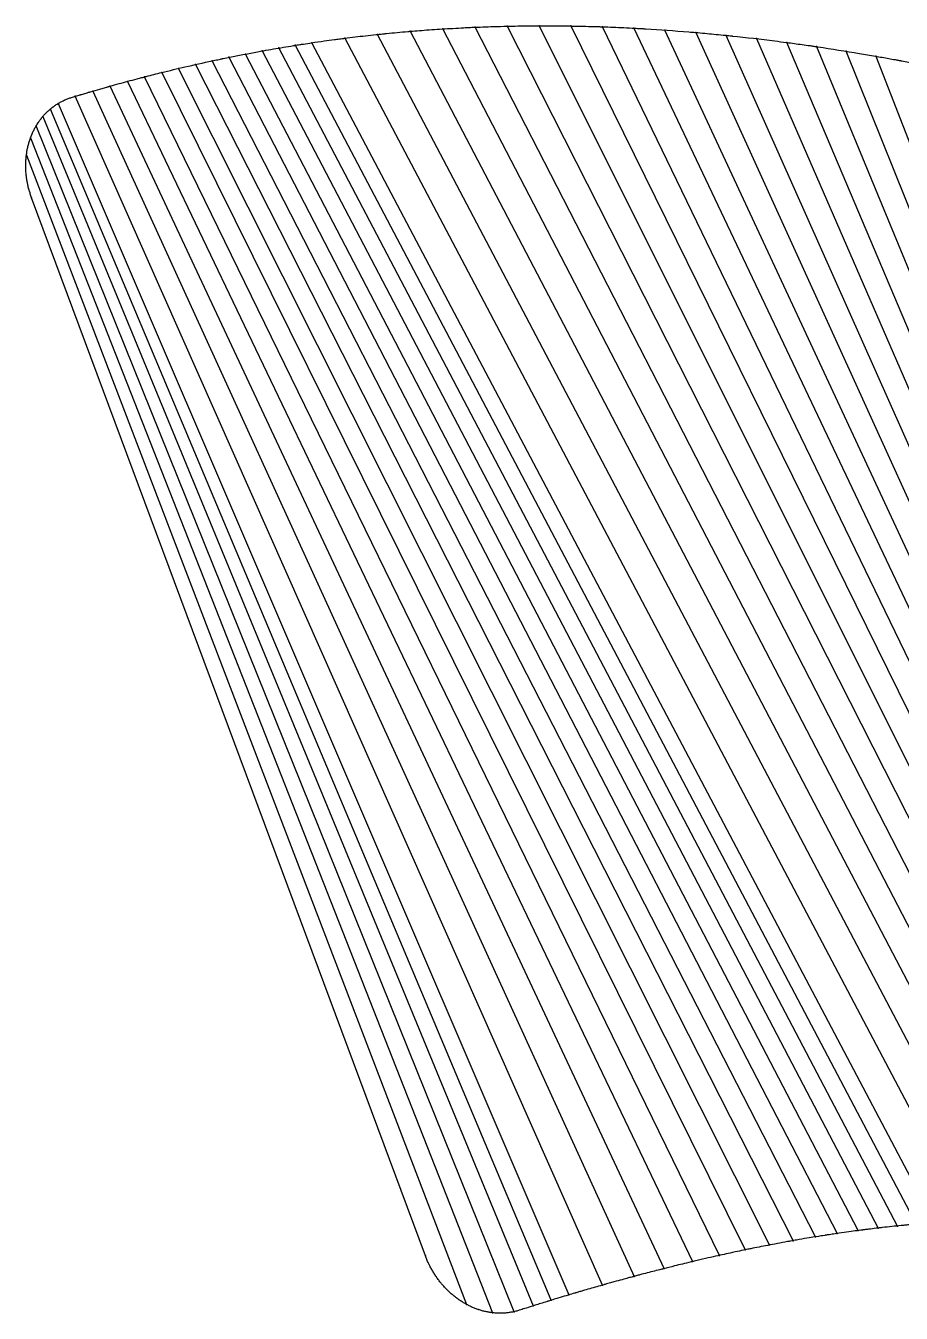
# Model space of a CAD drawing. Header units: millimetres. Extents: x -803 to 607, y -573 to 682.
# Drawn here: x -803 to 50, y -573 to 682 of the extents above; entities that cross this region are included whole.
import ezdxf

# ---------------------------------------------------------------- set-up
doc = ezdxf.new("R2010")
doc.units = ezdxf.units.MM
doc.layers.add('подкладочное стекло', color=7, linetype='Continuous', true_color=0xf3f2f5)

msp = doc.modelspace()

# ---------------------------------------------------------------- linework, layer by layer
at = {"layer": 'подкладочное стекло', "extrusion": (0, 1, 0)}
for p, q in [((205.9, -482.3, -2.2), (-396.5, 678.9, 35.8)), ((232.7, -483.8, -6.3), (-365, 680.5, 30.7)), ((-333.7, 681.6, 26.8), (258.1, -485.8, -9.5)), ((282.3, -488.3, -11.6), (-302.5, 682, 23.9)), ((-271.6, 681.8, 22.1), (305.4, -491.3, -13)), ((327.3, -494.7, -13.7), (-240.9, 681, 21.2)), ((-210.4, 679.7, 21.4), (348.3, -498.4, -13.7)), ((368.4, -502.3, -13.1), (-180.1, 677.8, 22.4)), ((82.4, -484.5, 28.2), (-524.1, 665.4, 67.9)), ((-492, 669.8, 58.1), (116.1, -482.6, 18.2)), ((147.7, -481.6, 9.9), (-460, 673.5, 49.4)), ((-428.2, 676.6, 42), (177.6, -481.6, 3.2)), ((-150.1, 675.5, 24.3), (387.6, -506.6, -12.1)), ((406.1, -510.9, -10.6), (-120.3, 672.6, 27)), ((-90.7, 669.4, 30.5), (423.8, -515.5, -8.7)), ((440.7, -520.2, -6.5), (-61.4, 665.7, 34.7)), ((8.1, -492.2, 54.5), (-588.6, 654.4, 91.3)), ((-572.4, 657.4, 85), (27.7, -489.7, 47.1)), ((46.5, -487.7, 40.2), (-556.3, 660.3, 79)), ((-540.2, 662.9, 73.3), (64.8, -485.9, 34)), ((-32.3, 661.6, 39.7), (457.1, -525, -4.1)), ((472.8, -529.9, -1.3), (-3.4, 657.2, 45.3)), ((-78.1, -506.2, 91.6), (-653.9, 640.4, 120)), ((-637.5, 644.2, 112.3), (-55.2, -502, 81.2)), ((-33.3, -498.2, 71.5), (-621.2, 647.8, 105)), ((-604.9, 651.2, 98), (-12.2, -495, 62.7)), ((25.3, 652.3, 51.5), (488, -534.9, 1.6)), ((-703.7, 627.8, 145.1), (-153.3, -522.4, 129.1)), ((-127, -516.4, 115.5), (-687, 632.2, 136.4)), ((-670.4, 636.4, 128), (-102, -511, 103.1)), ((-737.5, 618.3, 163.7), (-210, -536.8, 160)), ((-180.9, -529.2, 143.8), (-720.6, 623.2, 154.2)), ((-771.3, 606.2, 184.1), (-273.6, -554.8, 197.2)), ((-240.9, -545.3, 177.7), (-754.7, 613.2, 173.7)), ((-786.1, 593.6, 195.1), (-308.6, -565.5, 218.6)), ((-290.8, -560, 207.6), (-778.9, 600.7, 189.5)), ((-327, -571.2, 230.1), (-792.6, 584.6, 200.9)), ((-798.2, 572.7, 207), (-348.1, -572.3, 242.1)), ((-802.2, 555.7, 213.5), (-373.4, -564.1, 254.3))]:
    msp.add_line(p, q, dxfattribs=at)
at = {"layer": 'подкладочное стекло', "color": 7, "true_color": 0xf3f2f5, "extrusion": (0, 1, 0)}
msp.add_line((-413.4, -516.8, 265), (-797.1, 514.2, 221.1), dxfattribs=at)
at = {"layer": 'подкладочное стекло', "color": 7, "true_color": 0xf3f2f5}
for points, knots in [([(-757.3, 612.4, 175.2), (-756, 612.8, 174.5), (-754.7, 613.2, 173.7), (-752.4, 613.9, 172.4), (-751.7, 614.1, 171.9), (-750.5, 614.5, 171.2), (-750.1, 614.6, 171), (-749.5, 614.8, 170.6), (-749.3, 614.8, 170.5), (-749, 614.9, 170.4), (-748.9, 615, 170.3), (-748.7, 615, 170.2), (-748.7, 615, 170.2), (-748.6, 615.1, 170.1), (-748.6, 615.1, 170.1), (-748.5, 615.1, 170.1), (-748.5, 615.1, 170.1), (-747, 615.5, 169.2), (-745.5, 616, 168.3), (-743.3, 616.6, 167), (-742.5, 616.9, 166.6), (-741.4, 617.2, 166), (-741.1, 617.3, 165.8), (-740.5, 617.4, 165.5), (-740.3, 617.5, 165.4), (-740.1, 617.6, 165.2), (-740, 617.6, 165.1), (-739.8, 617.7, 165), (-739.7, 617.7, 165), (-736.6, 618.6, 163.2), (-733.6, 619.4, 161.5), (-729.2, 620.7, 159), (-727.7, 621.1, 158.2), (-725.5, 621.8, 157), (-724.7, 622, 156.5), (-723.6, 622.3, 155.9), (-723.2, 622.4, 155.7), (-722.7, 622.6, 155.4), (-722.5, 622.6, 155.3), (-722.2, 622.7, 155.1), (-722.1, 622.7, 155.1), (-722, 622.8, 155), (-721.9, 622.8, 155), (-721.8, 622.8, 154.9), (-721.8, 622.8, 154.9), (-721.3, 622.9, 154.7), (-720.9, 623.1, 154.5), (-714.8, 624.8, 151.1), (-709.1, 626.3, 148), (-700.5, 628.7, 143.4), (-697.4, 629.5, 141.8), (-692.9, 630.7, 139.4), (-691.4, 631, 138.6), (-689.2, 631.6, 137.5), (-688.4, 631.8, 137.1), (-687.3, 632.1, 136.5), (-686.9, 632.2, 136.3), (-686.3, 632.4, 136), (-686.2, 632.4, 135.9), (-685.9, 632.5, 135.8), (-685.8, 632.5, 135.7), (-685.6, 632.6, 135.6), (-685.5, 632.6, 135.6), (-680.4, 633.9, 133), (-675.4, 635.2, 130.5), (-662.8, 638.3, 124.2), (-655.3, 640.1, 120.6), (-638.8, 643.9, 112.9), (-630, 645.9, 108.9), (-619.4, 648.2, 104.2), (-617.6, 648.5, 103.4), (-614.9, 649.1, 102.3), (-614, 649.3, 101.9), (-612.6, 649.6, 101.3), (-612.2, 649.7, 101.1), (-611.5, 649.8, 100.8), (-611.3, 649.9, 100.7), (-611, 649.9, 100.6), (-610.8, 649.9, 100.5), (-610.7, 650, 100.5), (-610.6, 650, 100.4), (-610.5, 650, 100.4), (-610.4, 650, 100.4), (-597.7, 652.7, 94.9), (-585.1, 655.1, 89.8), (-572, 657.5, 84.9), (-571.7, 657.6, 84.7), (-564.8, 658.8, 82.1), (-558.2, 659.9, 79.7), (-548.5, 661.6, 76.2), (-545.3, 662.1, 75.1), (-540.4, 662.9, 73.4), (-538.8, 663.2, 72.8), (-536.3, 663.5, 72), (-535.5, 663.7, 71.7), (-534.3, 663.9, 71.3), (-533.9, 663.9, 71.2), (-533.3, 664, 71), (-533.1, 664, 70.9), (-532.7, 664.1, 70.7), (-532.5, 664.1, 70.7), (-529.5, 664.6, 69.7), (-526.8, 665, 68.8), (-520.1, 666, 66.6), (-516.1, 666.6, 65.4), (-508.8, 667.6, 63.1), (-505.5, 668.1, 62.1), (-500.5, 668.7, 60.5), (-498.8, 668.9, 60), (-496.3, 669.3, 59.3), (-495.5, 669.4, 59.1), (-494.2, 669.5, 58.7), (-493.8, 669.6, 58.6), (-493.2, 669.7, 58.4), (-492.9, 669.7, 58.3), (-492.5, 669.8, 58.2), (-492.3, 669.8, 58.2), (-485.3, 670.7, 56.1), (-478.6, 671.5, 54.3), (-468.4, 672.6, 51.6), (-464.9, 673, 50.7), (-459.8, 673.6, 49.4), (-458.1, 673.7, 49), (-455.6, 674, 48.3), (-454.7, 674.1, 48.1), (-453.4, 674.2, 47.8), (-453, 674.3, 47.7), (-452.4, 674.3, 47.6), (-452.2, 674.3, 47.5), (-451.7, 674.4, 47.4), (-451.5, 674.4, 47.3), (-444.4, 675.1, 45.6), (-437.5, 675.8, 44.1), (-429.8, 676.4, 42.4), (-429, 676.5, 42.2), (-425.2, 676.8, 41.4), (-422.1, 677.1, 40.7), (-416, 677.5, 39.5), (-413, 677.8, 38.9), (-403, 678.5, 37), (-396.1, 678.9, 35.7), (-385.7, 679.5, 33.9), (-382.2, 679.7, 33.4), (-376.9, 680, 32.5), (-375.2, 680.1, 32.2), (-372.5, 680.2, 31.8), (-371.6, 680.3, 31.7), (-369.9, 680.3, 31.4), (-369, 680.4, 31.3), (-361.1, 680.7, 30.2), (-354.1, 681, 29.2), (-342.6, 681.3, 27.8), (-338.1, 681.5, 27.3), (-332.4, 681.6, 26.6), (-331.1, 681.6, 26.5), (-329.2, 681.7, 26.3), (-328.5, 681.7, 26.2), (-327.6, 681.7, 26.1), (-327.2, 681.7, 26.1), (-326.6, 681.7, 26), (-326.3, 681.7, 26), (-319, 681.8, 25.3), (-312, 681.9, 24.6), (-301.4, 682, 23.8), (-297.8, 682, 23.6), (-292.5, 682, 23.2), (-290.7, 682, 23.1), (-288, 681.9, 22.9), (-287.2, 681.9, 22.9), (-285.8, 681.9, 22.8), (-285.4, 681.9, 22.8), (-284.7, 681.9, 22.7), (-284.5, 681.9, 22.7), (-284.1, 681.9, 22.7), (-284, 681.9, 22.7), (-283.8, 681.9, 22.7), (-283.7, 681.9, 22.7), (-276.5, 681.8, 22.3), (-269.5, 681.7, 22), (-258.9, 681.5, 21.6), (-255.3, 681.4, 21.5), (-250, 681.3, 21.4), (-248.2, 681.2, 21.3), (-245.6, 681.1, 21.3), (-244.7, 681.1, 21.3), (-243.3, 681.1, 21.3), (-242.9, 681, 21.3), (-242.2, 681, 21.3), (-242, 681, 21.3), (-241.7, 681, 21.2), (-241.6, 681, 21.2), (-241.3, 681, 21.2), (-241.2, 681, 21.2), (-241, 681, 21.2), (-241, 681, 21.2), (-234, 680.7, 21.2), (-227, 680.5, 21.2), (-216.5, 680, 21.3), (-212.9, 679.8, 21.3), (-207.6, 679.5, 21.4), (-205.8, 679.4, 21.5), (-203.2, 679.3, 21.5), (-202.3, 679.2, 21.6), (-200.9, 679.1, 21.6), (-200.5, 679.1, 21.6), (-199.8, 679.1, 21.6), (-199.6, 679.1, 21.6), (-199.2, 679, 21.6), (-199.1, 679, 21.6), (-198.9, 679, 21.6), (-198.8, 679, 21.7), (-184.9, 678.2, 22.1), (-170.9, 677.2, 22.8), (-154.6, 675.8, 24), (-152.4, 675.7, 24.1), (-144.2, 674.9, 24.7), (-138.3, 674.4, 25.3), (-129.3, 673.5, 26.1), (-126.3, 673.2, 26.4), (-121.8, 672.8, 26.9), (-120.3, 672.6, 27), (-118, 672.4, 27.3), (-117.3, 672.3, 27.3), (-116.2, 672.2, 27.5), (-115.8, 672.2, 27.5), (-115.2, 672.1, 27.6), (-115, 672.1, 27.6), (-114.7, 672, 27.6), (-114.5, 672, 27.6), (-100.7, 670.6, 29.2), (-87, 669, 30.9), (-69.2, 666.7, 33.5), (-65.4, 666.2, 34.1), (-56.5, 665, 35.5), (-51.4, 664.3, 36.3), (-43.8, 663.3, 37.6), (-41.2, 662.9, 38.1), (-37.4, 662.4, 38.8), (-36.1, 662.2, 39), (-34.2, 661.9, 39.3), (-33.6, 661.8, 39.4), (-32.6, 661.7, 39.6), (-32.3, 661.6, 39.7), (-31.8, 661.5, 39.8), (-31.7, 661.5, 39.8), (-31.4, 661.5, 39.8), (-31.2, 661.4, 39.9), (-17.6, 659.4, 42.4), (-4.1, 657.3, 45), (14.7, 654.2, 49.1), (20, 653.3, 50.3), (29.5, 651.6, 52.4), (33.7, 650.9, 53.4), (40.1, 649.7, 54.9), (42.2, 649.3, 55.4), (45.4, 648.8, 56.2), (46.4, 648.6, 56.5), (48, 648.3, 56.8), (48.6, 648.2, 57), (49.4, 648, 57.2), (49.6, 648, 57.2), (50, 647.9, 57.3), (50.2, 647.9, 57.4), (50.4, 647.8, 57.4), (50.6, 647.8, 57.5), (63.7, 645.4, 60.7), (76.9, 642.8, 64.2), (96.9, 638.8, 69.7), (103.6, 637.4, 71.6), (113.7, 635.3, 74.5), (117.1, 634.5, 75.5), (122.2, 633.4, 77), (123.9, 633.1, 77.5), (126.5, 632.5, 78.3), (127.3, 632.3, 78.6), (128.6, 632, 78.9), (129, 632, 79.1), (129.7, 631.8, 79.3), (129.9, 631.8, 79.3), (130.2, 631.7, 79.4), (130.3, 631.7, 79.5), (130.5, 631.6, 79.5), (130.7, 631.6, 79.6), (143.8, 628.7, 83.6), (156.9, 625.8, 87.7), (176.5, 621.2, 94.2), (183, 619.6, 96.4), (192.8, 617.3, 99.7), (196.1, 616.5, 100.9), (201, 615.3, 102.6), (202.6, 614.9, 103.1), (205, 614.3, 104), (205.9, 614.1, 104.3), (207.1, 613.8, 104.7), (207.5, 613.7, 104.9), (208.1, 613.5, 105.1), (208.3, 613.5, 105.2), (208.7, 613.4, 105.3), (208.9, 613.3, 105.4), (221.6, 610.1, 109.9), (234.3, 606.9, 114.5), (256.9, 601, 123.1), (266.8, 598.4, 126.9), (278.3, 595.3, 131.4), (279.8, 594.9, 132), (282.1, 594.2, 132.9), (282.8, 594, 133.2), (284, 593.7, 133.7), (284.3, 593.6, 133.8), (284.9, 593.5, 134), (285.1, 593.4, 134.1), (285.4, 593.3, 134.2), (285.5, 593.3, 134.3), (285.6, 593.3, 134.3), (285.7, 593.2, 134.3), (285.8, 593.2, 134.4), (285.8, 593.2, 134.4), (298.5, 589.7, 139.5), (311, 586.2, 144.6), (329.8, 580.8, 152.5), (336.1, 579, 155.2), (345.5, 576.3, 159.2), (348.6, 575.4, 160.5), (353.3, 574, 162.6), (354.8, 573.5, 163.2), (357.2, 572.8, 164.3), (358, 572.6, 164.6), (359.1, 572.3, 165.1), (359.5, 572.1, 165.3), (360.1, 572, 165.5), (360.3, 571.9, 165.6), (360.7, 571.8, 165.8), (360.9, 571.7, 165.9), (373.3, 568.1, 171.3), (385.5, 564.4, 176.8), (404, 558.7, 185.2), (410.2, 556.8, 188.1), (419.4, 553.9, 192.4), (422.5, 552.9, 193.9), (427.2, 551.4, 196), (428.7, 550.9, 196.8), (431.1, 550.2, 197.9), (431.8, 549.9, 198.2), (433, 549.6, 198.8), (433.4, 549.5, 199), (434, 549.3, 199.3), (434.2, 549.2, 199.3), (434.6, 549.1, 199.5), (434.8, 549, 199.6), (436.8, 548.4, 200.6), (438.7, 547.8, 201.5), (444.7, 545.8, 204.4), (448.9, 544.5, 206.4), (456.2, 542.2, 209.9), (459.2, 541.2, 211.3), (463.8, 539.7, 213.6), (465.3, 539.2, 214.3), (467.6, 538.5, 215.4), (468.4, 538.2, 215.8), (469.5, 537.8, 216.3), (469.9, 537.7, 216.5), (470.5, 537.5, 216.8), (470.6, 537.5, 216.9), (470.9, 537.4, 217), (471, 537.3, 217.1), (471.2, 537.3, 217.2), (471.3, 537.2, 217.2), (472, 537, 217.6), (472.7, 536.8, 217.9), (473.8, 536.4, 218.5), (474.2, 536.3, 218.7), (474.9, 536.1, 219), (475.1, 536, 219.1), (475.4, 535.9, 219.2), (475.5, 535.9, 219.3), (475.7, 535.8, 219.4), (475.7, 535.8, 219.4), (475.8, 535.8, 219.4), (475.8, 535.8, 219.5), (475.9, 535.7, 219.5), (475.9, 535.7, 219.5), (475.9, 535.7, 219.5), (475.9, 535.7, 219.5), (476.3, 535.6, 219.7), (476.7, 535.5, 219.9), (477.3, 535.3, 220.2), (477.5, 535.2, 220.3), (477.7, 535.1, 220.4), (477.8, 535.1, 220.4), (478, 535.1, 220.5), (478, 535, 220.5), (478.1, 535, 220.6), (478.1, 535, 220.6), (478.1, 535, 220.6), (478.2, 535, 220.6), (478.2, 535, 220.6), (478.2, 535, 220.6), (478.2, 535, 220.6), (478.2, 535, 220.6), (478.2, 535, 220.6)], [1105.9392915, 1105.9392915, 1105.9392915, 1105.9392915, 1105.9431978, 1105.9431978, 1105.9451509, 1105.9451509, 1105.9461275, 1105.9461275, 1105.9466157, 1105.9466157, 1105.9468599, 1105.9468599, 1105.9469819, 1105.9469819, 1105.947043, 1105.947043, 1105.947104, 1105.947104, 1105.9510103, 1105.9510103, 1105.9529634, 1105.9529634, 1105.95394, 1105.95394, 1105.9544282, 1105.9544282, 1105.9546724, 1105.9546724, 1105.9549165, 1105.9549165, 1105.962729, 1105.962729, 1105.9666353, 1105.9666353, 1105.9685884, 1105.9685884, 1105.969565, 1105.969565, 1105.9700532, 1105.9700532, 1105.9702974, 1105.9702974, 1105.9704194, 1105.9704194, 1105.9705415, 1105.9705415, 1105.9715424, 1105.9715424, 1105.9861665, 1105.9861665, 1105.993979, 1105.993979, 1105.9978853, 1105.9978853, 1105.9998384, 1105.9998384, 1106.000815, 1106.000815, 1106.0013032, 1106.0013032, 1106.0015474, 1106.0015474, 1106.0017915, 1106.0017915, 1106.0141444, 1106.0141444, 1106.0330415, 1106.0330415, 1106.0552321, 1106.0552321, 1106.0597618, 1106.0597618, 1106.0620267, 1106.0620267, 1106.0631591, 1106.0631591, 1106.0637253, 1106.0637253, 1106.0640084, 1106.0640084, 1106.06415, 1106.06415, 1106.0642915, 1106.0642915, 1106.0946002, 1106.0946002, 1106.0955415, 1106.0955415, 1106.1111665, 1106.1111665, 1106.118979, 1106.118979, 1106.1228853, 1106.1228853, 1106.1248384, 1106.1248384, 1106.125815, 1106.125815, 1106.1263032, 1106.1263032, 1106.1267915, 1106.1267915, 1106.1331742, 1106.1331742, 1106.1424165, 1106.1424165, 1106.150229, 1106.150229, 1106.1541353, 1106.1541353, 1106.1560884, 1106.1560884, 1106.157065, 1106.157065, 1106.1575532, 1106.1575532, 1106.1580415, 1106.1580415, 1106.1736665, 1106.1736665, 1106.181479, 1106.181479, 1106.1853853, 1106.1853853, 1106.1873384, 1106.1873384, 1106.188315, 1106.188315, 1106.1888032, 1106.1888032, 1106.1892915, 1106.1892915, 1106.2049165, 1106.2049165, 1106.2067278, 1106.2067278, 1106.2136346, 1106.2136346, 1106.2205415, 1106.2205415, 1106.2361665, 1106.2361665, 1106.243979, 1106.243979, 1106.2478853, 1106.2478853, 1106.2498384, 1106.2498384, 1106.2517915, 1106.2517915, 1106.2674165, 1106.2674165, 1106.2773029, 1106.2773029, 1106.2801722, 1106.2801722, 1106.2816069, 1106.2816069, 1106.2823242, 1106.2823242, 1106.2830415, 1106.2830415, 1106.2986665, 1106.2986665, 1106.306479, 1106.306479, 1106.3103853, 1106.3103853, 1106.3123384, 1106.3123384, 1106.313315, 1106.313315, 1106.3138032, 1106.3138032, 1106.3140474, 1106.3140474, 1106.3142915, 1106.3142915, 1106.3299165, 1106.3299165, 1106.337729, 1106.337729, 1106.3416353, 1106.3416353, 1106.3435884, 1106.3435884, 1106.344565, 1106.344565, 1106.3450532, 1106.3450532, 1106.3452974, 1106.3452974, 1106.3455415, 1106.3455415, 1106.3457235, 1106.3457235, 1106.3611665, 1106.3611665, 1106.368979, 1106.368979, 1106.3728853, 1106.3728853, 1106.3748384, 1106.3748384, 1106.375815, 1106.375815, 1106.3763032, 1106.3763032, 1106.3765474, 1106.3765474, 1106.3767915, 1106.3767915, 1106.4080415, 1106.4080415, 1106.4129809, 1106.4129809, 1106.4261362, 1106.4261362, 1106.4327139, 1106.4327139, 1106.4360027, 1106.4360027, 1106.4376471, 1106.4376471, 1106.4384693, 1106.4384693, 1106.4388804, 1106.4388804, 1106.4392915, 1106.4392915, 1106.4705415, 1106.4705415, 1106.4791865, 1106.4791865, 1106.490489, 1106.490489, 1106.4961403, 1106.4961403, 1106.4989659, 1106.4989659, 1106.5003787, 1106.5003787, 1106.5010851, 1106.5010851, 1106.5014383, 1106.5014383, 1106.5017915, 1106.5017915, 1106.5330415, 1106.5330415, 1106.5450106, 1106.5450106, 1106.554651, 1106.554651, 1106.5594713, 1106.5594713, 1106.5618814, 1106.5618814, 1106.5630865, 1106.5630865, 1106.563689, 1106.563689, 1106.5639902, 1106.5639902, 1106.5642915, 1106.5642915, 1106.5955415, 1106.5955415, 1106.6110583, 1106.6110583, 1106.6189249, 1106.6189249, 1106.6228582, 1106.6228582, 1106.6248249, 1106.6248249, 1106.6258082, 1106.6258082, 1106.6262999, 1106.6262999, 1106.6265457, 1106.6265457, 1106.6267915, 1106.6267915, 1106.6580415, 1106.6580415, 1106.6736665, 1106.6736665, 1106.681479, 1106.681479, 1106.6853853, 1106.6853853, 1106.6873384, 1106.6873384, 1106.688315, 1106.688315, 1106.6888032, 1106.6888032, 1106.6892915, 1106.6892915, 1106.7205415, 1106.7205415, 1106.7445068, 1106.7445068, 1106.7481492, 1106.7481492, 1106.7499703, 1106.7499703, 1106.7508809, 1106.7508809, 1106.7513362, 1106.7513362, 1106.7515639, 1106.7515639, 1106.7516777, 1106.7516777, 1106.7517915, 1106.7517915, 1106.7830415, 1106.7830415, 1106.7986665, 1106.7986665, 1106.806479, 1106.806479, 1106.8103853, 1106.8103853, 1106.8123384, 1106.8123384, 1106.813315, 1106.813315, 1106.8138032, 1106.8138032, 1106.8142915, 1106.8142915, 1106.8455415, 1106.8455415, 1106.8611665, 1106.8611665, 1106.868979, 1106.868979, 1106.8728853, 1106.8728853, 1106.8748384, 1106.8748384, 1106.875815, 1106.875815, 1106.8763032, 1106.8763032, 1106.8767915, 1106.8767915, 1106.8815756, 1106.8815756, 1106.8924165, 1106.8924165, 1106.900229, 1106.900229, 1106.9041353, 1106.9041353, 1106.9060884, 1106.9060884, 1106.907065, 1106.907065, 1106.9075532, 1106.9075532, 1106.9077974, 1106.9077974, 1106.9080415, 1106.9080415, 1106.9099946, 1106.9099946, 1106.9109712, 1106.9109712, 1106.9114595, 1106.9114595, 1106.9117036, 1106.9117036, 1106.9118257, 1106.9118257, 1106.9118867, 1106.9118867, 1106.9119172, 1106.9119172, 1106.9119478, 1106.9119478, 1106.9129243, 1106.9129243, 1106.9134126, 1106.9134126, 1106.9136567, 1106.9136567, 1106.9137788, 1106.9137788, 1106.9138399, 1106.9138399, 1106.9138704, 1106.9138704, 1106.9138856, 1106.9138856, 1106.9139009, 1106.9139009, 1106.9139009, 1106.9139009]), ([(-797.1, 514.2, 221.1), (-797.6, 515.5, 221.1), (-798, 516.7, 221), (-798.6, 518.7, 220.9), (-798.8, 519.3, 220.8), (-799.1, 520.3, 220.7), (-799.2, 520.6, 220.7), (-799.4, 521.2, 220.7), (-799.5, 521.5, 220.6), (-799.9, 523.2, 220.5), (-800.3, 524.4, 220.3), (-800.7, 526.4, 220.1), (-800.8, 527, 220), (-801, 528, 219.9), (-801.1, 528.3, 219.8), (-801.2, 528.8, 219.8), (-801.2, 529, 219.7), (-801.3, 529.3, 219.7), (-801.3, 529.5, 219.7), (-801.6, 531, 219.4), (-801.8, 532.3, 219.2), (-802.2, 534.9, 218.8), (-802.3, 536.2, 218.5), (-802.6, 538.8, 218), (-802.7, 540.1, 217.7), (-802.8, 542.1, 217.3), (-802.8, 542.7, 217.1), (-802.8, 543.7, 216.9), (-802.8, 544, 216.8), (-802.8, 544.7, 216.6), (-802.8, 545, 216.6), (-802.9, 546.6, 216.2), (-802.8, 547.9, 215.8), (-802.7, 549.8, 215.3), (-802.7, 550.5, 215.1), (-802.7, 551.4, 214.8), (-802.6, 551.8, 214.7), (-802.6, 552.2, 214.6), (-802.6, 552.4, 214.5), (-802.6, 552.7, 214.4), (-802.5, 552.9, 214.4), (-802.4, 554.3, 214), (-802.3, 555.6, 213.6), (-801.9, 558.1, 212.7), (-801.7, 559.4, 212.3), (-801.3, 561.9, 211.4), (-801, 563.1, 210.9), (-800.4, 565.6, 210), (-800.1, 566.8, 209.5), (-799.4, 569.2, 208.5), (-799, 570.3, 208), (-798.4, 572.1, 207.2), (-798.2, 572.7, 207), (-797.9, 573.5, 206.6), (-797.8, 573.8, 206.5), (-797.6, 574.4, 206.2), (-797.5, 574.7, 206.1), (-796.9, 576.1, 205.4), (-796.4, 577.2, 204.8), (-795.6, 578.9, 204), (-795.4, 579.4, 203.7), (-794.8, 580.5, 203.1), (-794.6, 581.1, 202.8), (-793.7, 582.6, 202), (-793.2, 583.6, 201.4), (-792.6, 584.6, 200.8), (-792.5, 584.7, 200.8), (-792.2, 585.3, 200.5), (-791.9, 585.8, 200.2), (-791.4, 586.6, 199.7), (-791.2, 586.8, 199.6), (-791, 587.2, 199.3), (-790.9, 587.3, 199.3), (-790.7, 587.6, 199.1), (-790.6, 587.7, 199), (-789.9, 588.8, 198.3), (-789.2, 589.8, 197.7), (-787.7, 591.6, 196.5), (-787, 592.6, 195.8), (-785.5, 594.4, 194.6), (-784.7, 595.2, 193.9), (-783.5, 596.5, 192.9), (-783.1, 596.9, 192.6), (-782.4, 597.5, 192.1), (-782.2, 597.8, 192), (-781.8, 598.2, 191.6), (-781.6, 598.4, 191.5), (-780.5, 599.4, 190.6), (-779.6, 600.1, 190), (-778.3, 601.3, 189), (-777.8, 601.6, 188.6), (-777.1, 602.2, 188.1), (-776.9, 602.4, 188), (-776.5, 602.6, 187.7), (-776.4, 602.7, 187.6), (-776.2, 602.9, 187.5), (-776.1, 603, 187.4), (-775, 603.8, 186.6), (-774.1, 604.4, 186), (-772.5, 605.5, 184.9), (-771.9, 605.8, 184.5), (-770.9, 606.4, 183.8), (-770.5, 606.7, 183.5), (-769.1, 607.5, 182.6), (-768.1, 608, 181.9), (-766.5, 608.8, 180.9), (-766, 609.1, 180.6), (-765.2, 609.4, 180.1), (-765, 609.6, 179.9), (-764.4, 609.8, 179.6), (-764.2, 609.9, 179.4), (-762.8, 610.5, 178.6), (-761.7, 610.9, 177.9), (-759.5, 611.7, 176.6), (-758.4, 612.1, 175.9), (-757.3, 612.4, 175.2)], [1104.939292, 1104.939292, 1104.939292, 1104.939292, 1104.970542, 1104.970542, 1104.986167, 1104.986167, 1104.993979, 1104.993979, 1105.001792, 1105.001792, 1105.033042, 1105.033042, 1105.048667, 1105.048667, 1105.056479, 1105.056479, 1105.060385, 1105.060385, 1105.064292, 1105.064292, 1105.095542, 1105.095542, 1105.126792, 1105.126792, 1105.158042, 1105.158042, 1105.173667, 1105.173667, 1105.181479, 1105.181479, 1105.189292, 1105.189292, 1105.220542, 1105.220542, 1105.236167, 1105.236167, 1105.243979, 1105.243979, 1105.247885, 1105.247885, 1105.251792, 1105.251792, 1105.283042, 1105.283042, 1105.314292, 1105.314292, 1105.345542, 1105.345542, 1105.376792, 1105.376792, 1105.408042, 1105.408042, 1105.423667, 1105.423667, 1105.431479, 1105.431479, 1105.439292, 1105.439292, 1105.470542, 1105.470542, 1105.486167, 1105.486167, 1105.501792, 1105.501792, 1105.531078, 1105.531078, 1105.533042, 1105.533042, 1105.548667, 1105.548667, 1105.556479, 1105.556479, 1105.560385, 1105.560385, 1105.564292, 1105.564292, 1105.595542, 1105.595542, 1105.626792, 1105.626792, 1105.658042, 1105.658042, 1105.673667, 1105.673667, 1105.681479, 1105.681479, 1105.689292, 1105.689292, 1105.720542, 1105.720542, 1105.736167, 1105.736167, 1105.743979, 1105.743979, 1105.747885, 1105.747885, 1105.751792, 1105.751792, 1105.783042, 1105.783042, 1105.801796, 1105.801796, 1105.814292, 1105.814292, 1105.845542, 1105.845542, 1105.861167, 1105.861167, 1105.868979, 1105.868979, 1105.876792, 1105.876792, 1105.908042, 1105.908042, 1105.939292, 1105.939292, 1105.939292, 1105.939292]), ([(88.2, -484.1, 26.4), (87.6, -484.1, 26.6), (86.3, -484.2, 27), (82.5, -484.5, 28.2), (80.1, -484.7, 29), (74, -485.2, 30.9), (70.2, -485.5, 32.1), (63.5, -486, 34.4), (61.1, -486.3, 35.2), (57.2, -486.6, 36.5), (55.9, -486.7, 37), (53.8, -486.9, 37.7), (53.1, -487, 37.9), (52, -487.1, 38.3), (51.6, -487.1, 38.4), (51.1, -487.2, 38.6), (50.9, -487.2, 38.7), (50.5, -487.3, 38.8), (50.3, -487.3, 38.9), (44.1, -487.9, 41.1), (38, -488.5, 43.3), (30.4, -489.4, 46.1), (29, -489.6, 46.6), (25.2, -490, 48), (22.7, -490.3, 48.9), (19, -490.8, 50.3), (17.7, -490.9, 50.8), (15.8, -491.2, 51.5), (15.2, -491.2, 51.8), (14.2, -491.4, 52.2), (13.9, -491.4, 52.3), (13.5, -491.5, 52.5), (13.3, -491.5, 52.5), (13.1, -491.5, 52.6), (13, -491.5, 52.6), (12.8, -491.5, 52.7), (12.7, -491.6, 52.7), (8.2, -492.1, 54.5), (3, -492.8, 56.5), (-6.2, -494.1, 60.2), (-9.5, -494.6, 61.5), (-14.7, -495.4, 63.7), (-16.6, -495.6, 64.5), (-19.4, -496.1, 65.6), (-20.3, -496.2, 66), (-21.8, -496.4, 66.7), (-22.3, -496.5, 66.9), (-23, -496.6, 67.2), (-23.3, -496.7, 67.3), (-23.6, -496.7, 67.4), (-23.8, -496.7, 67.5), (-24, -496.8, 67.6), (-24.2, -496.8, 67.7), (-26.7, -497.2, 68.7), (-29.5, -497.6, 69.9), (-34.7, -498.5, 72.1), (-37, -498.8, 73.1), (-42.4, -499.7, 75.5), (-45.6, -500.3, 76.9), (-50.9, -501.2, 79.2), (-52.8, -501.5, 80.1), (-55.6, -502, 81.3), (-56.6, -502.2, 81.8), (-58.1, -502.5, 82.4), (-58.6, -502.6, 82.7), (-59.3, -502.7, 83), (-59.6, -502.7, 83.1), (-59.9, -502.8, 83.3), (-60.1, -502.8, 83.3), (-60.3, -502.9, 83.5), (-60.5, -502.9, 83.5), (-67.4, -504.2, 86.6), (-73.8, -505.4, 89.6), (-85.7, -507.7, 95.2), (-91.3, -508.8, 97.9), (-96.4, -509.8, 100.3)], [1.6875, 1.6875, 1.6875, 1.6875, 1.7039511, 1.7039511, 1.71875, 1.71875, 1.734375, 1.734375, 1.7421875, 1.7421875, 1.7460937, 1.7460937, 1.7480469, 1.7480469, 1.7490234, 1.7490234, 1.7495117, 1.7495117, 1.75, 1.75, 1.78125, 1.78125, 1.7880354, 1.7880354, 1.8002677, 1.8002677, 1.8063838, 1.8063838, 1.8094419, 1.8094419, 1.810971, 1.810971, 1.8117355, 1.8117355, 1.8121177, 1.8121177, 1.8125, 1.8125, 1.84375, 1.84375, 1.859375, 1.859375, 1.8671875, 1.8671875, 1.8710937, 1.8710937, 1.8730469, 1.8730469, 1.8740234, 1.8740234, 1.8745117, 1.8745117, 1.875, 1.875, 1.8937958, 1.8937958, 1.90625, 1.90625, 1.921875, 1.921875, 1.9296875, 1.9296875, 1.9335937, 1.9335937, 1.9355469, 1.9355469, 1.9365234, 1.9365234, 1.9370117, 1.9370117, 1.9375, 1.9375, 1.96875, 1.96875, 2, 2, 2, 2]), ([(-96.4, -509.8, 100.3), (-97.5, -510.1, 100.9), (-98.9, -510.3, 101.5), (-102.4, -511.1, 103.3), (-104.7, -511.5, 104.4), (-110.1, -512.7, 107), (-113.2, -513.3, 108.5), (-121.4, -515.1, 112.6), (-126.9, -516.3, 115.4), (-136.3, -518.5, 120.2), (-139.7, -519.2, 122), (-145.1, -520.5, 124.7), (-146.9, -520.9, 125.7), (-149.7, -521.6, 127.2), (-150.7, -521.8, 127.7), (-152.2, -522.1, 128.5), (-152.6, -522.3, 128.7), (-153.4, -522.4, 129.1), (-153.6, -522.5, 129.2), (-154.1, -522.6, 129.5), (-154.4, -522.7, 129.7), (-160.5, -524.1, 132.8), (-165.8, -525.4, 135.7), (-174.5, -527.6, 140.4), (-178.1, -528.5, 142.3), (-181.6, -529.4, 144.2), (-181.9, -529.4, 144.4), (-182.4, -529.6, 144.7), (-182.6, -529.6, 144.8), (-182.8, -529.7, 144.9), (-182.9, -529.7, 144.9), (-183, -529.7, 145), (-183.1, -529.8, 145), (-183.2, -529.8, 145.1), (-183.2, -529.8, 145.1), (-183.2, -529.8, 145.1), (-183.2, -529.8, 145.1), (-183.2, -529.8, 145.1), (-183.2, -529.8, 145.1), (-187.9, -531, 147.6), (-192.5, -532.2, 150.2), (-199.6, -534, 154.1), (-202, -534.6, 155.5), (-205.6, -535.6, 157.5), (-206.7, -535.9, 158.2), (-208.6, -536.4, 159.2), (-209.2, -536.6, 159.5), (-210.1, -536.8, 160), (-210.4, -536.9, 160.2), (-210.8, -537, 160.5), (-211, -537, 160.5), (-211.2, -537.1, 160.7), (-211.3, -537.1, 160.7), (-211.4, -537.2, 160.8), (-211.5, -537.2, 160.9), (-212.7, -537.5, 161.5), (-214.1, -537.9, 162.3), (-217.5, -538.8, 164.2), (-219.5, -539.4, 165.4), (-224.2, -540.6, 168), (-226.8, -541.4, 169.6), (-231.2, -542.6, 172.1), (-232.8, -543, 173), (-235.2, -543.7, 174.4), (-236.1, -544, 174.9), (-237.4, -544.3, 175.7), (-237.8, -544.4, 175.9), (-238.5, -544.6, 176.3), (-238.7, -544.7, 176.5), (-239, -544.8, 176.6), (-239.2, -544.8, 176.7), (-239.4, -544.9, 176.8), (-239.5, -544.9, 176.9), (-244.1, -546.2, 179.6), (-248.7, -547.5, 182.3), (-255.6, -549.5, 186.4), (-257.9, -550.2, 187.8), (-261.4, -551.2, 189.9), (-262.6, -551.6, 190.6), (-264.4, -552.1, 191.6), (-265, -552.3, 192), (-265.9, -552.5, 192.5), (-266.2, -552.6, 192.7), (-266.6, -552.8, 192.9), (-266.8, -552.8, 193), (-267, -552.9, 193.2), (-267.1, -552.9, 193.2), (-267.2, -552.9, 193.3), (-267.3, -553, 193.4), (-268.4, -553.3, 194), (-270.2, -553.8, 195.1), (-273.8, -554.9, 197.3), (-275, -555.3, 198), (-278.6, -556.3, 200.2), (-281.3, -557.1, 201.8), (-285.9, -558.5, 204.6), (-287.5, -559, 205.6), (-290.2, -559.8, 207.2), (-291.1, -560.1, 207.8), (-292.4, -560.5, 208.6), (-292.9, -560.7, 208.9), (-293.6, -560.9, 209.3), (-293.9, -561, 209.5), (-294.2, -561.1, 209.7), (-294.4, -561.1, 209.8), (-294.6, -561.2, 209.9), (-294.7, -561.2, 210), (-299.2, -562.6, 212.8), (-303.2, -563.9, 215.2), (-309.9, -566, 219.4), (-312.8, -566.9, 221.2), (-317.4, -568.3, 224.1), (-319.1, -568.9, 225.2), (-321.5, -569.6, 226.7), (-322.1, -569.8, 227), (-322.1, -569.8, 227)], [2, 2, 2, 2, 2.035465, 2.035465, 2.080232, 2.080232, 2.125, 2.125, 2.1875, 2.1875, 2.21875, 2.21875, 2.234375, 2.234375, 2.242188, 2.242188, 2.246094, 2.246094, 2.248047, 2.248047, 2.25, 2.25, 2.3125, 2.3125, 2.363514, 2.363514, 2.369257, 2.369257, 2.372129, 2.372129, 2.373564, 2.373564, 2.374282, 2.374282, 2.374641, 2.374641, 2.374821, 2.374821, 2.375, 2.375, 2.4375, 2.4375, 2.46875, 2.46875, 2.484375, 2.484375, 2.492188, 2.492188, 2.496094, 2.496094, 2.498047, 2.498047, 2.499023, 2.499023, 2.5, 2.5, 2.53125, 2.53125, 2.5625, 2.5625, 2.59375, 2.59375, 2.609375, 2.609375, 2.617188, 2.617188, 2.621094, 2.621094, 2.623047, 2.623047, 2.624023, 2.624023, 2.625, 2.625, 2.6875, 2.6875, 2.71875, 2.71875, 2.734375, 2.734375, 2.742188, 2.742188, 2.746094, 2.746094, 2.748047, 2.748047, 2.749023, 2.749023, 2.75, 2.75, 2.793695, 2.793695, 2.8125, 2.8125, 2.84375, 2.84375, 2.859375, 2.859375, 2.867188, 2.867188, 2.871094, 2.871094, 2.873047, 2.873047, 2.874023, 2.874023, 2.875, 2.875, 2.90625, 2.90625, 2.9375, 2.9375, 2.96875, 2.96875, 3, 3, 3, 3]), ([(-322.1, -569.8, 227), (-323.1, -570.2, 227.7), (-324.2, -570.5, 228.4), (-325.9, -570.9, 229.4), (-326.4, -571.1, 229.8), (-327.5, -571.3, 230.4), (-328.1, -571.4, 230.7), (-329.7, -571.7, 231.7), (-330.8, -571.9, 232.4), (-333, -572.3, 233.7), (-334.1, -572.4, 234.3), (-336.4, -572.6, 235.6), (-337.5, -572.6, 236.3), (-339.2, -572.7, 237.2), (-339.8, -572.7, 237.6), (-340.6, -572.7, 238), (-340.9, -572.7, 238.2), (-341.3, -572.7, 238.4), (-341.5, -572.7, 238.5), (-341.8, -572.7, 238.7), (-341.9, -572.7, 238.7), (-343.2, -572.7, 239.4), (-344.3, -572.6, 240.1), (-346, -572.5, 241), (-346.6, -572.4, 241.3), (-347.7, -572.3, 241.9), (-348.3, -572.2, 242.2), (-350, -572, 243.1), (-351.1, -571.8, 243.7), (-352.8, -571.5, 244.6), (-353.4, -571.4, 244.8), (-354.5, -571.2, 245.4), (-355.1, -571.1, 245.7), (-356.8, -570.7, 246.6), (-357.9, -570.4, 247.1), (-359.6, -569.9, 247.9), (-360.2, -569.7, 248.2), (-361, -569.4, 248.6), (-361.3, -569.3, 248.8), (-361.7, -569.2, 249), (-361.9, -569.1, 249), (-362.2, -569, 249.2), (-362.3, -569, 249.2), (-363.6, -568.6, 249.8), (-364.7, -568.1, 250.4), (-366.3, -567.5, 251.1), (-366.9, -567.2, 251.4), (-367.7, -566.9, 251.7), (-368, -566.8, 251.9), (-368.4, -566.6, 252.1), (-368.5, -566.5, 252.1), (-368.8, -566.4, 252.2), (-368.9, -566.3, 252.3), (-370.1, -565.8, 252.8), (-371.2, -565.2, 253.3), (-373.3, -564.1, 254.2), (-374.4, -563.5, 254.7), (-376.5, -562.3, 255.6), (-377.5, -561.7, 256), (-379.6, -560.3, 256.8), (-380.6, -559.7, 257.2), (-382.6, -558.2, 258), (-383.6, -557.5, 258.4), (-385.1, -556.3, 258.9), (-385.6, -555.9, 259.1), (-386.3, -555.3, 259.4), (-386.6, -555.1, 259.5), (-386.9, -554.8, 259.6), (-387, -554.7, 259.6), (-387.3, -554.5, 259.7), (-387.4, -554.4, 259.8), (-388.5, -553.5, 260.1), (-389.4, -552.7, 260.5), (-390.8, -551.4, 260.9), (-391.2, -551, 261.1), (-392.1, -550.1, 261.3), (-392.6, -549.6, 261.5), (-393.9, -548.3, 261.9), (-394.8, -547.4, 262.2), (-396, -545.9, 262.5), (-396.4, -545.5, 262.6), (-397.1, -544.7, 262.8), (-397.3, -544.5, 262.9), (-397.7, -544, 263), (-397.9, -543.8, 263), (-398.9, -542.5, 263.3), (-399.7, -541.5, 263.5), (-400.9, -540, 263.8), (-401.2, -539.5, 263.8), (-401.8, -538.7, 264), (-402, -538.4, 264), (-402.4, -537.9, 264.1), (-402.5, -537.6, 264.1), (-403.5, -536.3, 264.3), (-404.2, -535.2, 264.4), (-405.2, -533.6, 264.6), (-405.5, -533, 264.7), (-406.2, -531.9, 264.8), (-406.5, -531.4, 264.8), (-407.5, -529.7, 264.9), (-408.1, -528.6, 265), (-409, -526.9, 265.1), (-409.3, -526.3, 265.1), (-409.7, -525.4, 265.1), (-409.9, -525.1, 265.1), (-410.1, -524.5, 265.1), (-410.3, -524.3, 265.1), (-411, -522.8, 265.2), (-411.5, -521.6, 265.2), (-412.5, -519.2, 265.1), (-413, -518, 265.1), (-413.4, -516.8, 265)], [3, 3, 3, 3, 3.03125, 3.03125, 3.047707, 3.047707, 3.0625, 3.0625, 3.09375, 3.09375, 3.125, 3.125, 3.15625, 3.15625, 3.171875, 3.171875, 3.179688, 3.179688, 3.183594, 3.183594, 3.1875, 3.1875, 3.21875, 3.21875, 3.234375, 3.234375, 3.25, 3.25, 3.28125, 3.28125, 3.296875, 3.296875, 3.3125, 3.3125, 3.34375, 3.34375, 3.359375, 3.359375, 3.367188, 3.367188, 3.371094, 3.371094, 3.375, 3.375, 3.40625, 3.40625, 3.421875, 3.421875, 3.429688, 3.429688, 3.433594, 3.433594, 3.4375, 3.4375, 3.46875, 3.46875, 3.5, 3.5, 3.53125, 3.53125, 3.5625, 3.5625, 3.59375, 3.59375, 3.609375, 3.609375, 3.617188, 3.617188, 3.621094, 3.621094, 3.625, 3.625, 3.65625, 3.65625, 3.671875, 3.671875, 3.6875, 3.6875, 3.71875, 3.71875, 3.734375, 3.734375, 3.742188, 3.742188, 3.75, 3.75, 3.78125, 3.78125, 3.796875, 3.796875, 3.804688, 3.804688, 3.8125, 3.8125, 3.84375, 3.84375, 3.859375, 3.859375, 3.875, 3.875, 3.90625, 3.90625, 3.921875, 3.921875, 3.929688, 3.929688, 3.9375, 3.9375, 3.96875, 3.96875, 4, 4, 4, 4])]:
    msp.add_open_spline(points, degree=3, knots=knots, dxfattribs=at)
at = {"layer": 'подкладочное стекло', "extrusion": (0, 1, 0)}
for p in [(-396.5, 678.9, 35.8), (-365, 680.5, 30.7), (-333.7, 681.6, 26.8), (-302.5, 682, 23.9), (-271.6, 681.8, 22.1), (-240.9, 681, 21.2), (-210.4, 679.7, 21.4), (-180.1, 677.8, 22.4), (-524.1, 665.4, 67.9), (-492, 669.8, 58.1), (-460, 673.5, 49.4), (-428.2, 676.6, 42), (-150.1, 675.5, 24.3), (-120.3, 672.6, 27), (-90.7, 669.4, 30.5), (-61.4, 665.7, 34.7), (-588.6, 654.4, 91.3), (-572.4, 657.4, 85), (-556.3, 660.3, 79), (-540.2, 662.9, 73.3), (-32.3, 661.6, 39.7), (-3.4, 657.2, 45.3), (-653.9, 640.4, 120), (-637.5, 644.2, 112.3), (-621.2, 647.8, 105), (-604.9, 651.2, 98), (25.3, 652.3, 51.5), (-703.7, 627.8, 145.1), (-687, 632.2, 136.4), (-670.4, 636.4, 128), (-737.5, 618.3, 163.7), (-720.6, 623.2, 154.2), (-771.3, 606.2, 184.1), (-754.7, 613.2, 173.7), (-786.1, 593.6, 195.1), (-778.9, 600.7, 189.5), (-792.6, 584.6, 200.9), (-798.2, 572.7, 207), (-802.2, 555.7, 213.5), (-797.1, 514.2, 221.1), (46.5, -487.7, 40.2), (-33.3, -498.2, 71.5), (-12.2, -495, 62.7), (8.1, -492.2, 54.5), (27.7, -489.7, 47.1), (-102, -511, 103.1), (-78.1, -506.2, 91.6), (-55.2, -502, 81.2), (-413.4, -516.8, 265), (-153.3, -522.4, 129.1), (-127, -516.4, 115.5), (-210, -536.8, 160), (-180.9, -529.2, 143.8), (-240.9, -545.3, 177.7), (-373.4, -564.1, 254.3), (-290.8, -560, 207.6), (-273.6, -554.8, 197.2), (-348.1, -572.3, 242.1), (-327, -571.2, 230.1), (-308.6, -565.5, 218.6)]:
    msp.add_point(p, dxfattribs=at)

doc.saveas('drawing.dxf')
